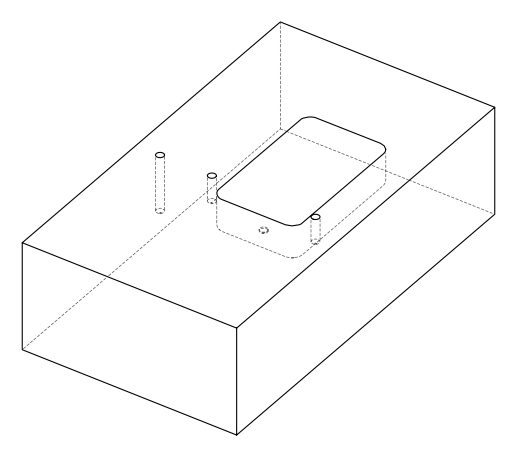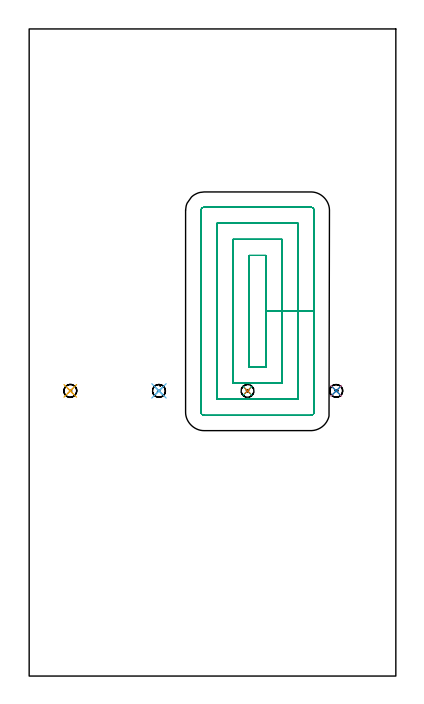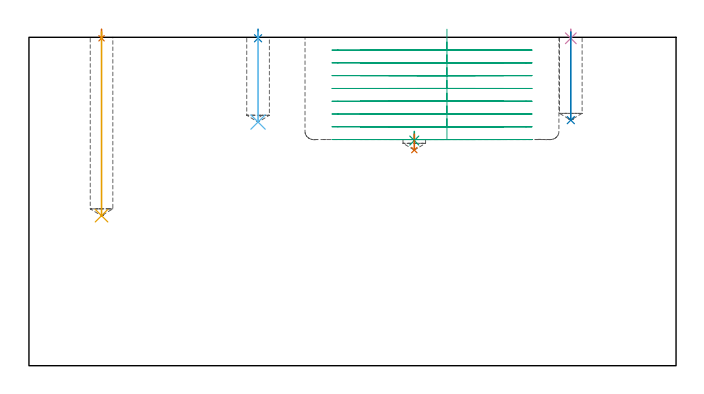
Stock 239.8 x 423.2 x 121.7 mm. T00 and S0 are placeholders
(PLAN: 9 operations, 2 tool changes, 21 min)
(1 SPOT_DRILL | STEP1POCKET | NXT0321_9005460120000 | 0.03 min | 86 mm3)
(2 SPOT_DRILL_1 | STEP1POCKET_1 | NXT0321_9005460120000 | 0.03 min | 65 mm3)
(3 SPOT_DRILL_2 | STEP1POCKET_2 | NXT0321_9005460120000 | 0.04 min | 4140 mm3)
(4 SPOT_DRILL_3 | STEP1POCKET_3 | NXT0321_9005460120000 | 0.03 min | 5 mm3)
(5 DRILL_BLIND_HOLE_INTO_CENTER | STEP1POCKET | UGT0301_201 | 0.27 min | 3545 mm3)
(6 DRILL_BLIND_HOLE_INTO_CENTER_1 | STEP1POCKET_1 | UGT0301_201 | 0.14 min | 1635 mm3)
(7 DRILL_BLIND_HOLE_INTO_CENTER_2 | STEP1POCKET_2 | UGT0301_201 | 0.03 min | 156 mm3)
(8 DRILL_BLIND_HOLE_INTO_CENTER_3 | STEP1POCKET_3 | UGT0301_201 | 0.13 min | 1597 mm3)
(9 MILL_RECTANGULAR_POCKET | POCKET_RECTANGULAR_STRAIGHT | UGT0201_095 | Follow Part, ap 5, ae 75% | 20.29 min | 546585 mm3)
(TOOL NXT0321_9005460120000 | NC Spot Drill, 142deg, 12mm, Carbide, Uncoated | D12 PA142 FL30 Z2)
(TOOL UGT0301_201 | Twist Drill 8.4 mm | D8.4 PA118 FL72 Z2)
(TOOL UGT0201_095 | End mill 20 mm | D20 R3 FL38 Z4)
(OP 1 SPOT_DRILL)
G17 G21 G94 G90
T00 M6
G54
G17 G0 G90 X26.9 Y186.5 S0 M3
G43 Z131.7 H0
G94 G81 G98 Z121.338 F250. R124.7
G80
M5
M2
(OP 2 SPOT_DRILL_1)
G17 G21 G94 G90
T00 M6
G54
G17 G0 G90 X84.9 Y186.5 S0 M3
G43 Z131.7 H0
G94 G81 G98 Z121.338 F250. R124.7
G80
M5
M2
(OP 3 SPOT_DRILL_2)
G17 G21 G94 G90
T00 M6
G54
G17 G0 G90 X142.8 Y186.5 S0 M3
G43 Z131.7 H0
G94 G81 G98 Z83.438 F250. R86.8
G80
M5
M2
(OP 4 SPOT_DRILL_3)
G17 G21 G94 G90
T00 M6
G54
G17 G0 G90 X200.8 Y186.5 S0 M3
G43 Z131.7 H0
G94 G81 G98 Z121.338 F250. R124.7
G80
M5
M2
(OP 5 DRILL_BLIND_HOLE_INTO_CENTER)
G17 G21 G94 G90
T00 M6
G54
G17 G0 G90 X26.9 Y186.5 S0 M3
G43 Z131.7 H0
G94 G81 G98 Z55.6 F250. R123.7
G80
M5
M2
(OP 6 DRILL_BLIND_HOLE_INTO_CENTER_1)
G17 G21 G94 G90
T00 M6
G54
G17 G0 G90 X84.9 Y186.5 S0 M3
G43 Z131.7 H0
G94 G81 G98 Z90.3 F250. R123.7
G80
M5
M2
(OP 7 DRILL_BLIND_HOLE_INTO_CENTER_2)
G17 G21 G94 G90
T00 M6
G54
G17 G0 G90 X142.8 Y186.5 S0 M3
G43 Z131.7 H0
G94 G81 G98 Z79.9 F250. R85.8
G80
M5
M2
(OP 8 DRILL_BLIND_HOLE_INTO_CENTER_3)
G17 G21 G94 G90
T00 M6
G54
G17 G0 G90 X200.8 Y186.5 S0 M3
G43 Z131.7 H0
G94 G81 G98 Z91. F250. R123.7
G80
M5
M2
(OP 9 MILL_RECTANGULAR_POCKET)
G17 G21 G94 G90
T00 M6
G54
G17 G0 G90 X154.9 Y209.673 S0 M3
G43 Z131.7 H0
Z124.7
G94 G1 Y238.55 Z116.962 F250.
Y275.1 F500.
X143.8
Y202.
X154.9
Y238.55
X165.4
Y285.6
X133.3
Y191.5
X165.4
Y238.55
X175.9
Y296.1
X122.8
Y181.
X175.9
Y238.55
X186.4
Y304.4
G3 X184.2 Y306.6 R2.2
G1 X114.5
G3 X112.3 Y304.4 R2.2
G1 Y172.7
G3 X114.5 Y170.5 R2.2
G1 X184.2
G3 X186.4 Y172.7 R2.2
G1 Y238.55
Y239.55
G0 X154.9 Y209.673 Z119.962
G1 Y238.55 Z112.225 F250.
Y275.1 F500.
X143.8
Y202.
X154.9
Y238.55
X165.4
Y285.6
X133.3
Y191.5
X165.4
Y238.55
X175.9
Y296.1
X122.8
Y181.
X175.9
Y238.55
X186.4
Y304.4
G3 X184.2 Y306.6 R2.2
G1 X114.5
G3 X112.3 Y304.4 R2.2
G1 Y172.7
G3 X114.5 Y170.5 R2.2
G1 X184.2
G3 X186.4 Y172.7 R2.2
G1 Y238.55
Y239.55
G0 X154.9 Y209.673 Z115.225
G1 Y238.55 Z107.487 F250.
Y275.1 F500.
X143.8
Y202.
X154.9
Y238.55
X165.4
Y285.6
X133.3
Y191.5
X165.4
Y238.55
X175.9
Y296.1
X122.8
Y181.
X175.9
Y238.55
X186.4
Y304.4
G3 X184.2 Y306.6 R2.2
G1 X114.5
G3 X112.3 Y304.4 R2.2
G1 Y172.7
G3 X114.5 Y170.5 R2.2
G1 X184.2
G3 X186.4 Y172.7 R2.2
G1 Y238.55
Y239.55
G0 X154.9 Y209.673 Z110.487
G1 Y238.55 Z102.75 F250.
Y275.1 F500.
X143.8
Y202.
X154.9
Y238.55
X165.4
Y285.6
X133.3
Y191.5
X165.4
Y238.55
X175.9
Y296.1
X122.8
Y181.
X175.9
Y238.55
X186.4
Y304.4
G3 X184.2 Y306.6 R2.2
G1 X114.5
G3 X112.3 Y304.4 R2.2
G1 Y172.7
G3 X114.5 Y170.5 R2.2
G1 X184.2
G3 X186.4 Y172.7 R2.2
G1 Y238.55
Y239.55
G0 X154.9 Y209.673 Z105.75
G1 Y238.55 Z98.012 F250.
Y275.1 F500.
X143.8
Y202.
X154.9
Y238.55
X165.4
Y285.6
X133.3
Y191.5
X165.4
Y238.55
X175.9
Y296.1
X122.8
Y181.
X175.9
Y238.55
X186.4
Y304.4
G3 X184.2 Y306.6 R2.2
G1 X114.5
G3 X112.3 Y304.4 R2.2
G1 Y172.7
G3 X114.5 Y170.5 R2.2
G1 X184.2
G3 X186.4 Y172.7 R2.2
G1 Y238.55
Y239.55
G0 X154.9 Y209.673 Z101.012
G1 Y238.55 Z93.275 F250.
Y275.1 F500.
X143.8
Y202.
X154.9
Y238.55
X165.4
Y285.6
X133.3
Y191.5
X165.4
Y238.55
X175.9
Y296.1
X122.8
Y181.
X175.9
Y238.55
X186.4
Y304.4
G3 X184.2 Y306.6 R2.2
G1 X114.5
G3 X112.3 Y304.4 R2.2
G1 Y172.7
G3 X114.5 Y170.5 R2.2
G1 X184.2
G3 X186.4 Y172.7 R2.2
G1 Y238.55
Y239.55
G0 X154.9 Y209.673 Z96.275
G1 Y238.55 Z88.537 F250.
Y275.1 F500.
X143.8
Y202.
X154.9
Y238.55
X165.4
Y285.6
X133.3
Y191.5
X165.4
Y238.55
X175.9
Y296.1
X122.8
Y181.
X175.9
Y238.55
X186.4
Y304.4
G3 X184.2 Y306.6 R2.2
G1 X114.5
G3 X112.3 Y304.4 R2.2
G1 Y172.7
G3 X114.5 Y170.5 R2.2
G1 X184.2
G3 X186.4 Y172.7 R2.2
G1 Y238.55
Y239.55
G0 X154.9 Y209.673 Z91.537
G1 Y238.55 Z83.8 F250.
Y275.1 F500.
X143.8
Y202.
X154.9
Y238.55
X165.4
Y285.6
X133.3
Y191.5
X165.4
Y238.55
X175.9
Y296.1
X122.8
Y181.
X175.9
Y238.55
X186.4
Y304.4
G3 X184.2 Y306.6 R2.2
G1 X114.5
G3 X112.3 Y304.4 R2.2
G1 Y172.7
G3 X114.5 Y170.5 R2.2
G1 X184.2
G3 X186.4 Y172.7 R2.2
G1 Y238.55
Y239.55
G0 Z131.7
M5
M2
